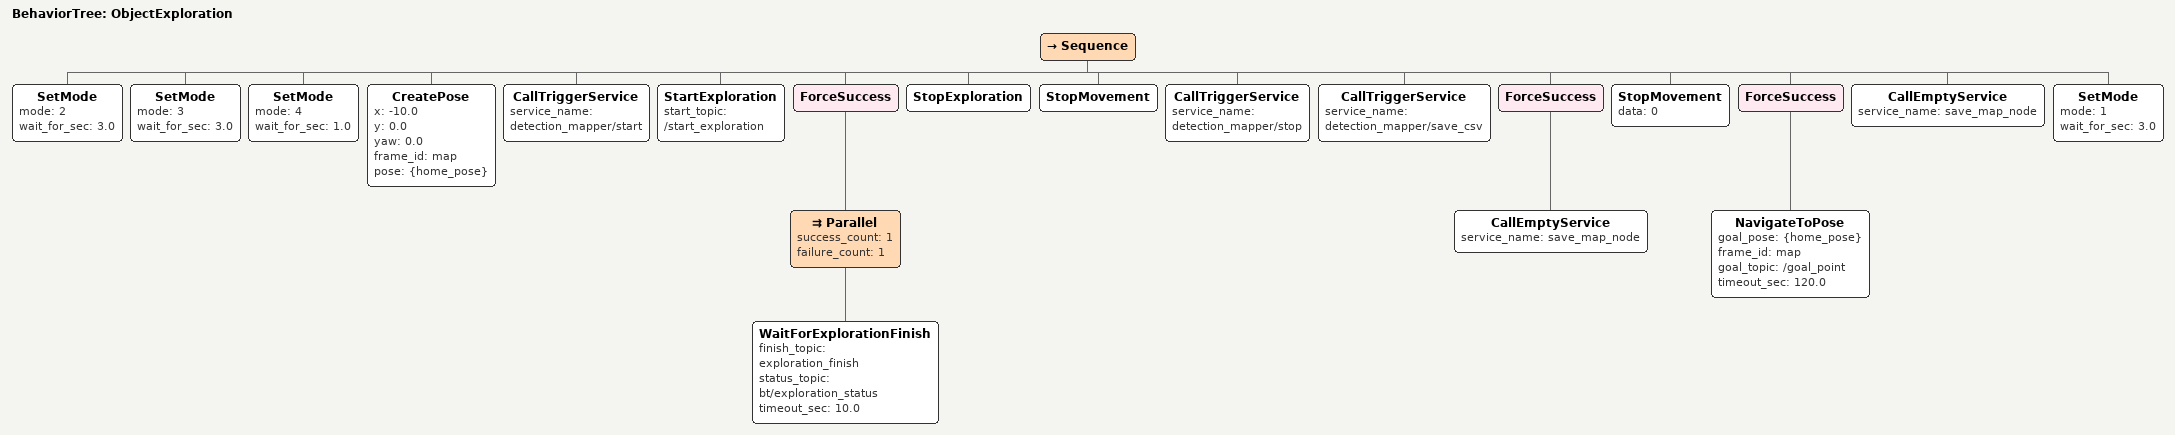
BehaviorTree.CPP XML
<root BTCPP_format="4">
  <BehaviorTree ID="ObjectExploration">
    <Sequence>

      <!-- 1. Boot FSM: stand → unlock → walk -->
      <SetMode mode="2" wait_for_sec="3.0" />
      <SetMode mode="3" wait_for_sec="3.0" />
      <SetMode mode="4" wait_for_sec="1.0" />

      <!-- 2. Save starting position before exploring -->
       <CreatePose x="-10.0"  y="0.0"  yaw="0.0" frame_id="map" pose="{home_pose}" />

      <!-- 4. Start detection mapper (resets accumulated object list) -->
      <CallTriggerService service_name="detection_mapper/start" />

      <!-- 5. Trigger TARE exploration -->
      <StartExploration start_topic="/start_exploration" />

      <ForceSuccess>
        <Parallel success_count="1" failure_count="1">

          <WaitForExplorationFinish
            finish_topic="exploration_finish"
            status_topic="bt/exploration_status"
            timeout_sec="10.0" />

        </Parallel>
      </ForceSuccess>

      <!-- 6. Stop TARE waypoints and halt pathFollower -->
      <StopExploration />
      <StopMovement />

      <!-- 7. Stop detection mapper and save results to CSV -->
      <CallTriggerService service_name="detection_mapper/stop" />
      <CallTriggerService service_name="detection_mapper/save_csv" />

      <!-- 7. Save as soon as exploration finishes, before attempting the
           trip home — ForceSuccess so a save hiccup doesn't block
           navigation/sit below. -->
      <ForceSuccess>
        <CallEmptyService service_name="save_map_node" />
      </ForceSuccess>

      <!-- 8. Resume movement so far_planner can drive the robot -->
      <StopMovement data="0" />

      <!-- 9. Return home. ForceSuccess absorbs FAILURE (e.g. nav timeout) so
           the map still gets saved and the robot still sits down below
           even if it couldn't make it back to {home_pose}. -->
      <ForceSuccess>
        <NavigateToPose
          goal_pose="{home_pose}"
          frame_id="map"
          goal_topic="/goal_point"
          timeout_sec="120.0" />
      </ForceSuccess>

      <!-- 10. Save again once home (or once the nav attempt is done) -->
      <CallEmptyService service_name="save_map_node" />

      <!-- 11. Sit -->
      <SetMode mode="1" wait_for_sec="3.0" />

    </Sequence>
  </BehaviorTree>
</root>
